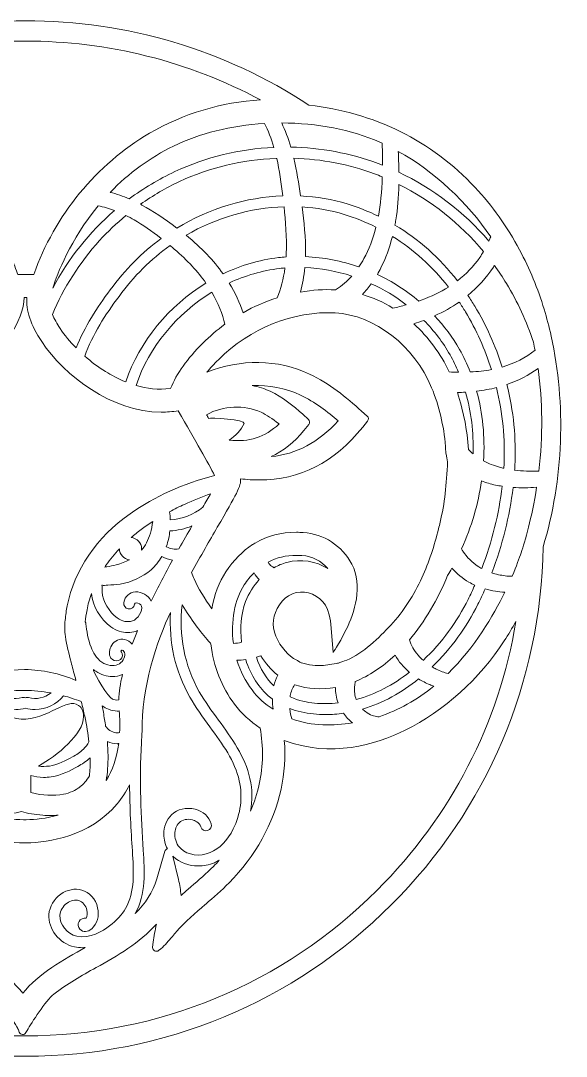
# Model space of a CAD drawing. Header units: millimetres. Extents: x 21 to 1249, y -321 to -29.
# Drawn here: x 472.5 to 622.2, y -313.3 to -29.1 of the extents above; entities that cross this region are included whole.
import ezdxf

# ---------------------------------------------------------------- set-up
doc = ezdxf.new("R2010")
doc.units = ezdxf.units.MM
doc.header["$MEASUREMENT"] = 0
doc.layers.add('Layer 3', color=7, linetype='Continuous')

msp = doc.modelspace()

# ---------------------------------------------------------------- linework, layer by layer
at = {"layer": 'Layer 3', "lineweight": 0}
for points, knots in [([(618.07, -115.63), (617.52, -113.15), (616.87, -110.68), (616.15, -108.29), (614.43, -102.61), (612.17, -97.13), (609.42, -91.99), (606.02, -85.63), (601.91, -79.85), (597.2, -74.81), (585.26, -62.03), (569.49, -54.23), (551.59, -52.24), (528.53, -37.08), (501.62, -29.07), (473.77, -29.07), (446.98, -29.07), (420.95, -36.52), (398.49, -50.6), (376.45, -52.14), (356.37, -63.66), (343.4, -82.21), (336.74, -91.73), (331.86, -103.05), (329.29, -114.97), (325.34, -133.22), (326.18, -153.46), (331.65, -171.96), (331.85, -209.64), (346.62, -245.06), (373.27, -271.7), (400.11, -298.55), (435.81, -313.33), (473.77, -313.33), (511.73, -313.33), (547.42, -298.55), (574.27, -271.7), (600.5, -245.47), (615.28, -210.61), (615.87, -173.53), (621.45, -154.92), (622.24, -134.36), (618.07, -115.63)], [0, 0, 0, 0, 1, 1, 1, 2, 2, 2, 3, 3, 3, 4, 4, 4, 5, 5, 5, 6, 6, 6, 7, 7, 7, 8, 8, 8, 9, 9, 9, 10, 10, 10, 11, 11, 11, 12, 12, 12, 13, 13, 13, 14, 14, 14, 14]), ([(473.77, -34.66), (496.38, -34.66), (518.62, -40.24), (538.32, -50.83), (527.63, -51.41), (517.13, -54.55), (507.83, -59.97), (493.33, -68.42), (481.78, -82.53), (476.04, -98.77), (476.04, -98.77), (473.59, -98.7), (473.59, -98.7), (473.58, -98.7), (473.57, -98.7), (473.56, -98.7), (473.55, -98.7), (473.54, -98.7), (473.53, -98.7), (473.53, -98.7), (471.73, -98.75), (471.73, -98.75), (471.27, -97.61), (470.41, -95.32), (469.91, -93.97), (469.29, -92.33), (469.07, -91.73), (468.97, -91.52), (466.89, -87.03), (464.4, -82.74), (461.56, -78.77), (453.82, -67.92), (443.79, -59.93), (431.75, -55.01), (425.08, -52.29), (418.16, -50.55), (411.14, -49.81), (430.34, -39.89), (451.91, -34.66), (473.77, -34.66)], [0, 0, 0, 0, 1, 1, 1, 2, 2, 2, 3, 3, 3, 4, 4, 4, 5, 5, 5, 6, 6, 6, 7, 7, 7, 8, 8, 8, 9, 9, 9, 10, 10, 10, 11, 11, 11, 12, 12, 12, 13, 13, 13, 13]), ([(541.99, -63.85), (532.64, -64.28), (523.37, -66.5), (514.8, -70.49), (510.37, -72.56), (506.17, -75.07), (502.27, -77.97), (500.52, -77.22), (498.78, -76.62), (497.06, -76.19), (502.13, -70.91), (507.98, -66.64), (514.45, -63.47), (521.61, -59.97), (530.22, -57.84), (539.37, -57.29), (540.41, -59.23), (541.27, -61.39), (541.99, -63.85)], [0, 0, 0, 0, 1, 1, 1, 2, 2, 2, 3, 3, 3, 4, 4, 4, 5, 5, 5, 6, 6, 6, 6]), ([(571.02, -62.38), (571.24, -62.48), (571.47, -62.58), (571.69, -62.68), (571.71, -63.02), (571.72, -63.39), (571.74, -63.79), (571.77, -65.46), (571.79, -67.11), (571.78, -68.72), (571.39, -68.57), (571.01, -68.42), (570.62, -68.28), (562.91, -65.41), (554.78, -63.92), (546.63, -63.78), (545.91, -61.34), (545.08, -59.15), (544.11, -57.14), (553.79, -57.15), (563.29, -59), (571.02, -62.38)], [0, 0, 0, 0, 1, 1, 1, 2, 2, 2, 3, 3, 3, 4, 4, 4, 5, 5, 5, 6, 6, 6, 7, 7, 7, 7]), ([(601.49, -88.41), (601.33, -88.79), (601.16, -89.17), (600.99, -89.55), (594.11, -81.57), (585.67, -75.11), (576.28, -70.67), (576.28, -70.53), (576.28, -70.4), (576.28, -70.26), (576.26, -68.53), (576.2, -66.74), (576.12, -64.93), (585.85, -70.37), (595.2, -79.02), (601.49, -88.41)], [0, 0, 0, 0, 1, 1, 1, 2, 2, 2, 3, 3, 3, 4, 4, 4, 5, 5, 5, 5]), ([(542.75, -66.85), (543.5, -70.21), (543.99, -73.7), (544.4, -77.16), (534.38, -77.53), (524.28, -80.54), (515.34, -85.98), (511.83, -83.3), (508.81, -81.31), (505.77, -79.67), (505.64, -79.6), (505.51, -79.53), (505.37, -79.46), (508.77, -77.04), (512.36, -74.94), (516.07, -73.21), (524.22, -69.42), (533.4, -67.22), (542.61, -66.85), (542.66, -66.85), (542.7, -66.85), (542.75, -66.85)], [0, 0, 0, 0, 1, 1, 1, 2, 2, 2, 3, 3, 3, 4, 4, 4, 5, 5, 5, 6, 6, 6, 7, 7, 7, 7]), ([(562.13, -79.37), (557.98, -78.12), (553.66, -77.4), (549.3, -77.18), (548.79, -73.76), (548.24, -70.27), (547.43, -66.83), (555.05, -67.05), (562.62, -68.5), (569.58, -71.09), (570.3, -71.36), (571.01, -71.64), (571.72, -71.93), (571.6, -76.05), (571.25, -79.52), (570.66, -82.71), (567.92, -81.38), (565.07, -80.27), (562.13, -79.37)], [0, 0, 0, 0, 1, 1, 1, 2, 2, 2, 3, 3, 3, 4, 4, 4, 5, 5, 5, 6, 6, 6, 6]), ([(575.46, -83.74), (575.93, -80.76), (576.2, -77.6), (576.27, -74), (585.13, -78.41), (593.07, -84.72), (599.51, -92.44), (599.18, -93.01), (598.84, -93.57), (598.48, -94.1), (596.81, -96.49), (594.75, -98.63), (592.35, -100.48), (587.45, -94.19), (581.68, -89.04), (575.21, -85.16), (575.3, -84.69), (575.38, -84.22), (575.46, -83.74)], [0, 0, 0, 0, 1, 1, 1, 2, 2, 2, 3, 3, 3, 4, 4, 4, 5, 5, 5, 6, 6, 6, 6]), ([(481.28, -102.46), (482.51, -98.6), (486.05, -89.21), (493.76, -79.88), (495.24, -80.17), (496.75, -80.61), (498.26, -81.18), (491.34, -87.13), (485.55, -94.37), (481.28, -102.46)], [0, 0, 0, 0, 1, 1, 1, 2, 2, 2, 3, 3, 3, 3]), ([(543.25, -94.1), (537.96, -94.72), (532.82, -96.26), (528.02, -98.55), (525.46, -94.9), (522.13, -91.44), (517.86, -87.96), (526.2, -83.11), (535.52, -80.44), (544.75, -80.14), (545.18, -84.02), (545.57, -88.53), (545.36, -93.07), (545.35, -93.35), (545.32, -93.63), (545.31, -93.91), (544.62, -93.96), (543.94, -94.02), (543.25, -94.1)], [0, 0, 0, 0, 1, 1, 1, 2, 2, 2, 3, 3, 3, 4, 4, 4, 5, 5, 5, 6, 6, 6, 6]), ([(566.7, -94.36), (566.27, -95.16), (565.8, -95.93), (565.3, -96.66), (560.57, -95.01), (555.62, -94.03), (550.62, -93.83), (550.63, -93.63), (550.64, -93.44), (550.64, -93.24), (550.73, -88.63), (550.26, -84.13), (549.73, -80.2), (553.65, -80.44), (557.53, -81.12), (561.26, -82.25), (564.28, -83.16), (567.2, -84.32), (569.99, -85.72), (569.17, -88.95), (568.07, -91.85), (566.7, -94.36)], [0, 0, 0, 0, 1, 1, 1, 2, 2, 2, 3, 3, 3, 4, 4, 4, 5, 5, 5, 6, 6, 6, 7, 7, 7, 7]), ([(494.12, -89.43), (496.37, -86.96), (498.8, -84.65), (501.37, -82.53), (502.11, -82.9), (502.85, -83.3), (503.6, -83.73), (503.6, -83.73), (503.6, -83.73), (503.61, -83.73), (505.99, -85.11), (508.38, -86.75), (511.05, -88.83), (505.83, -92.66), (501.12, -97.4), (497.04, -102.97), (493.47, -107.84), (489.94, -113.09), (487.69, -118.89), (486.01, -117.17), (484.51, -115.37), (483.31, -113.57), (482.38, -112.18), (481.68, -110.89), (481.18, -109.73), (484.23, -102.38), (488.66, -95.42), (494.12, -89.43)], [0, 0, 0, 0, 1, 1, 1, 2, 2, 2, 3, 3, 3, 4, 4, 4, 5, 5, 5, 6, 6, 6, 7, 7, 7, 8, 8, 8, 9, 9, 9, 9]), ([(523.3, -101.11), (513.17, -107.31), (505.1, -116.96), (501.31, -128.23), (499.2, -127.39), (497.32, -126.38), (495.76, -125.4), (493.79, -124.18), (491.86, -122.72), (490.06, -121.13), (492.14, -115.2), (495.78, -109.77), (499.46, -104.74), (503.53, -99.19), (508.24, -94.51), (513.47, -90.79), (513.85, -91.1), (514.24, -91.42), (514.63, -91.76), (518.27, -94.88), (521.12, -97.95), (523.3, -101.11)], [0, 0, 0, 0, 1, 1, 1, 2, 2, 2, 3, 3, 3, 4, 4, 4, 5, 5, 5, 6, 6, 6, 7, 7, 7, 7]), ([(589.88, -102.19), (587.66, -103.59), (585.16, -104.79), (582.42, -105.78), (582.21, -105.86), (581.99, -105.93), (581.77, -106.01), (578.31, -103.11), (574.47, -100.66), (570.37, -98.74), (570.72, -98.15), (571.05, -97.55), (571.35, -96.93), (572.67, -94.34), (573.73, -91.43), (574.52, -88.26), (580.29, -91.86), (585.45, -96.54), (589.88, -102.19)], [0, 0, 0, 0, 1, 1, 1, 2, 2, 2, 3, 3, 3, 4, 4, 4, 5, 5, 5, 6, 6, 6, 6]), ([(602.49, -96.25), (603.65, -97.84), (604.76, -99.49), (605.79, -101.19), (608.88, -106.22), (611.36, -111.65), (613.21, -117.33), (613.36, -118.06), (613.52, -118.79), (613.66, -119.53), (611.14, -121.58), (608.05, -123.16), (604.63, -124.15), (602.8, -118.29), (600.28, -112.66), (597.13, -107.44), (596.52, -106.43), (595.89, -105.45), (595.24, -104.48), (598, -102.21), (600.35, -99.6), (602.22, -96.69), (602.31, -96.54), (602.4, -96.39), (602.49, -96.25)], [0, 0, 0, 0, 1, 1, 1, 2, 2, 2, 3, 3, 3, 4, 4, 4, 5, 5, 5, 6, 6, 6, 7, 7, 7, 8, 8, 8, 8]), ([(545.01, -96.94), (544.6, -99.96), (543.89, -102.71), (542.86, -105.14), (539.63, -106.17), (536.49, -107.54), (533.5, -109.23), (532.66, -106.54), (531.39, -103.84), (529.68, -101.07), (534.08, -99.03), (538.77, -97.64), (543.6, -97.08), (544.07, -97.02), (544.54, -96.98), (545.01, -96.94)], [0, 0, 0, 0, 1, 1, 1, 2, 2, 2, 3, 3, 3, 4, 4, 4, 5, 5, 5, 5]), ([(563.36, -99.16), (562.1, -100.57), (560.69, -101.79), (559.19, -102.76), (559.19, -102.76), (558.91, -102.94), (558.91, -102.94), (555.75, -102.79), (552.53, -103), (549.3, -103.55), (549.86, -101.43), (550.24, -99.18), (550.45, -96.82), (554.83, -96.99), (559.18, -97.8), (563.36, -99.16)], [0, 0, 0, 0, 1, 1, 1, 2, 2, 2, 3, 3, 3, 4, 4, 4, 5, 5, 5, 5]), ([(578.32, -107.07), (577.05, -107.41), (575.81, -107.71), (574.65, -107.98), (571.96, -106.32), (569.15, -105.06), (566.27, -104.21), (567.14, -103.29), (567.96, -102.3), (568.72, -101.26), (572.13, -102.82), (575.36, -104.78), (578.32, -107.07)], [0, 0, 0, 0, 1, 1, 1, 2, 2, 2, 3, 3, 3, 4, 4, 4, 4]), ([(478.26, -117.17), (478.26, -117.17), (478.26, -117.17), (478.26, -117.17), (484.51, -126.49), (497.42, -136.53), (511.01, -136.52), (512.58, -136.52), (514.15, -136.39), (515.69, -136.13), (520.56, -144.52), (523.92, -150.5), (525.71, -153.94), (517.08, -156.13), (509.29, -159.65), (502.53, -164.4), (493.42, -170.73), (487.13, -179.95), (485.26, -189.67), (484.99, -190.92), (484.8, -192.22), (484.69, -193.65), (484.5, -194.97), (484.53, -196.6), (484.76, -198.09), (485.12, -200.54), (485.71, -202.86), (486.29, -205.11), (486.29, -205.11), (486.44, -205.69), (486.44, -205.69), (486.8, -207), (487.21, -208.55), (487.63, -210.16), (483.15, -208.24), (478.37, -207.21), (473.69, -207.19), (473.69, -207.19), (473.53, -207.19), (473.53, -207.19), (468.97, -207.19), (464.35, -208.14), (460.05, -209.96), (460.3, -209.02), (460.55, -208.08), (460.79, -207.15), (460.79, -207.15), (461.15, -205.78), (461.15, -205.78), (461.77, -203.38), (462.4, -200.9), (462.76, -198.29), (462.99, -196.69), (462.99, -195.05), (462.74, -193.79), (462.58, -192.53), (462.39, -191.18), (462.05, -189.89), (461.39, -186.99), (460.36, -184.12), (458.99, -181.35), (458.99, -181.35), (458.49, -180.39), (458.49, -180.39), (455.33, -174.44), (450.55, -169.07), (444.67, -164.85), (437.89, -159.95), (430.11, -156.3), (421.54, -153.96), (422.85, -151.43), (425.02, -147.52), (428, -142.31), (428.02, -142.29), (428.82, -140.95), (428.85, -140.84), (429.93, -138.96), (431.06, -137), (432.22, -135), (433.63, -135.22), (435.07, -135.33), (436.5, -135.33), (450.08, -135.33), (463, -125.3), (469.24, -115.99), (471.94, -111.97), (473.36, -108.21), (473.39, -105.04), (473.39, -105.04), (473.59, -105.03), (473.59, -105.03), (473.59, -105.03), (474.17, -105.05), (474.17, -105.05), (473.82, -108.44), (475.25, -112.68), (478.26, -117.17)], [0, 0, 0, 0, 1, 1, 1, 2, 2, 2, 3, 3, 3, 4, 4, 4, 5, 5, 5, 6, 6, 6, 7, 7, 7, 8, 8, 8, 9, 9, 9, 10, 10, 10, 11, 11, 11, 12, 12, 12, 13, 13, 13, 14, 14, 14, 15, 15, 15, 16, 16, 16, 17, 17, 17, 18, 18, 18, 19, 19, 19, 20, 20, 20, 21, 21, 21, 22, 22, 22, 23, 23, 23, 24, 24, 24, 25, 25, 25, 26, 26, 26, 27, 27, 27, 28, 28, 28, 29, 29, 29, 30, 30, 30, 31, 31, 31, 32, 32, 32, 32]), ([(528.53, -112.41), (526.37, -113.98), (524.33, -115.71), (522.47, -117.57), (518.15, -121.88), (515.32, -125.86), (513.6, -130.04), (510.24, -130.44), (507.03, -130.02), (504.15, -129.2), (507.72, -118.57), (515.34, -109.46), (524.91, -103.63), (526.72, -106.66), (527.93, -109.61), (528.53, -112.41)], [0, 0, 0, 0, 1, 1, 1, 2, 2, 2, 3, 3, 3, 4, 4, 4, 5, 5, 5, 5]), ([(595.88, -125.49), (595.04, -123.35), (594.06, -121.27), (592.93, -119.29), (591.04, -115.94), (588.73, -112.86), (586.1, -110.08), (588.55, -108.98), (590.8, -107.71), (592.84, -106.3), (593.43, -107.18), (594.01, -108.08), (594.56, -109), (597.55, -113.95), (599.95, -119.29), (601.7, -124.84), (599.87, -125.18), (597.94, -125.39), (595.88, -125.49)], [0, 0, 0, 0, 1, 1, 1, 2, 2, 2, 3, 3, 3, 4, 4, 4, 5, 5, 5, 6, 6, 6, 6]), ([(562.01, -204.58), (561.04, -204.9), (560.62, -205.05), (560.36, -205.18), (559.93, -205.32), (559.5, -205.44), (559.07, -205.55), (559.07, -205.55), (555.62, -206.08), (555.62, -206.08), (553.54, -206.2), (551.49, -205.94), (549.51, -205.32), (549.49, -205.31), (549.46, -205.31), (549.44, -205.3), (549.44, -205.3), (547.46, -204.13), (547.32, -204.12), (545.37, -202.69), (542.97, -200.05), (542.11, -196.87), (541.31, -193.91), (542.03, -191.06), (544.25, -188.42), (546.29, -186), (549.78, -185.2), (552.55, -186.5), (555.65, -187.95), (557.25, -190.04), (557.71, -195.82), (557.71, -195.82), (558.2, -202.48), (558.2, -202.48), (558.2, -202.48), (559.57, -200.69), (561.84, -196.19), (564.1, -191.69), (566.49, -184.16), (563.36, -178.25), (560.67, -173.17), (555.69, -169.92), (550.05, -169.56), (549.43, -169.52), (548.81, -169.5), (548.21, -169.5), (543.93, -169.5), (540.22, -170.46), (536.85, -172.45), (536.82, -172.47), (536.79, -172.48), (536.76, -172.5), (536.76, -172.5), (536.47, -172.68), (536.47, -172.68), (536.47, -172.68), (536.44, -172.7), (536.44, -172.7), (536.44, -172.7), (536.22, -172.84), (536.22, -172.84), (536.19, -172.85), (536.17, -172.87), (536.14, -172.89), (533.38, -174.66), (530.9, -177.18), (528.77, -180.36), (526.95, -183.09), (525.63, -186.63), (524.97, -190.51), (522.87, -187.62), (521.25, -184.92), (520.05, -182.3), (519.8, -181.76), (519.57, -181.19), (519.33, -180.58), (521.86, -176.01), (524.4, -171.65), (526.44, -168.13), (531.66, -159.17), (533.09, -156.7), (532.81, -154.8), (534.58, -155.03), (536.31, -155.14), (537.98, -155.14), (549.18, -155.14), (558.46, -150.4), (566.38, -140.65), (566.38, -140.65), (567.7, -139), (567.7, -139), (568.04, -138.59), (567.99, -137.99), (567.6, -137.63), (567.6, -137.63), (566.04, -136.23), (566.04, -136.23), (561.82, -132.44), (557.17, -128.59), (551.78, -126.05), (543.14, -121.99), (532.66, -121.87), (523.59, -125.56), (524.51, -124.44), (525.56, -123.3), (526.74, -122.12), (535.4, -113.47), (547.39, -108.67), (558.8, -109.28), (569.66, -109.85), (580.55, -118.31), (585.28, -129.84), (587.31, -134.79), (588.6, -140.2), (589.11, -145.91), (589.1, -147.16), (589.18, -147.73), (589.27, -148.06), (589.99, -150.56), (589.37, -154.2), (589.17, -156.77), (588.96, -159.54), (588.61, -162.21), (588.02, -164.93), (587.76, -166.13), (587.48, -167.33), (587.18, -168.53), (586.03, -173.13), (584.58, -177.65), (582.6, -181.96), (580.44, -186.69), (577.63, -191.16), (574.07, -194.97), (570.86, -198.41), (566.42, -202.79), (562.01, -204.58)], [0, 0, 0, 0, 1, 1, 1, 2, 2, 2, 3, 3, 3, 4, 4, 4, 5, 5, 5, 6, 6, 6, 7, 7, 7, 8, 8, 8, 9, 9, 9, 10, 10, 10, 11, 11, 11, 12, 12, 12, 13, 13, 13, 14, 14, 14, 15, 15, 15, 16, 16, 16, 17, 17, 17, 18, 18, 18, 19, 19, 19, 20, 20, 20, 21, 21, 21, 22, 22, 22, 23, 23, 23, 24, 24, 24, 25, 25, 25, 26, 26, 26, 27, 27, 27, 28, 28, 28, 29, 29, 29, 30, 30, 30, 31, 31, 31, 32, 32, 32, 33, 33, 33, 34, 34, 34, 35, 35, 35, 36, 36, 36, 37, 37, 37, 38, 38, 38, 39, 39, 39, 40, 40, 40, 41, 41, 41, 42, 42, 42, 43, 43, 43, 44, 44, 44, 45, 45, 45, 45]), ([(590.32, -120.77), (591.2, -122.31), (591.98, -123.91), (592.67, -125.55), (591.83, -125.54), (590.98, -125.52), (590.1, -125.48), (587.74, -120.46), (584.41, -115.93), (580.37, -112.28), (581.36, -111.96), (582.27, -111.64), (583.13, -111.32), (585.92, -114.14), (588.36, -117.3), (590.32, -120.77)], [0, 0, 0, 0, 1, 1, 1, 2, 2, 2, 3, 3, 3, 4, 4, 4, 5, 5, 5, 5]), ([(614.71, -152.68), (612.42, -152.8), (610.2, -152.72), (608.05, -152.44), (608.08, -152.03), (608.11, -151.62), (608.13, -151.21), (608.5, -143.74), (607.74, -136.2), (605.96, -128.93), (609.09, -127.86), (611.99, -126.35), (614.48, -124.5), (615.76, -133.57), (615.83, -143.04), (614.71, -152.68)], [0, 0, 0, 0, 1, 1, 1, 2, 2, 2, 3, 3, 3, 4, 4, 4, 5, 5, 5, 5]), ([(551.46, -138.5), (551.46, -138.5), (549.88, -137.09), (549.88, -137.09), (547.26, -134.76), (544.37, -132.38), (540.98, -130.8), (539.41, -130.06), (537.74, -129.54), (536.01, -129.21), (540.58, -129.02), (545.13, -129.89), (549.24, -131.82), (553.21, -133.69), (556.82, -136.51), (559.64, -138.93), (554.16, -144.83), (548.17, -148.04), (541.2, -148.73), (544.52, -147.22), (547.54, -144.81), (550.22, -141.52), (550.22, -141.52), (551.57, -139.88), (551.57, -139.88), (551.91, -139.46), (551.86, -138.85), (551.46, -138.5)], [0, 0, 0, 0, 1, 1, 1, 2, 2, 2, 3, 3, 3, 4, 4, 4, 5, 5, 5, 6, 6, 6, 7, 7, 7, 8, 8, 8, 9, 9, 9, 9]), ([(603.93, -151.64), (602.37, -151.23), (600.9, -150.64), (599.54, -149.9), (599.94, -143.31), (599.3, -136.83), (597.63, -130.76), (599.53, -130.52), (601.34, -130.2), (603.08, -129.78), (604.77, -136.73), (605.48, -143.93), (605.14, -151.06), (605.12, -151.34), (605.1, -151.63), (605.08, -151.92), (604.69, -151.83), (604.31, -151.74), (603.93, -151.64)], [0, 0, 0, 0, 1, 1, 1, 2, 2, 2, 3, 3, 3, 4, 4, 4, 5, 5, 5, 6, 6, 6, 6]), ([(595.42, -146.79), (595.02, -141.37), (593.98, -136.12), (592.33, -131.16), (593.1, -131.13), (593.86, -131.09), (594.61, -131.04), (596.14, -136.4), (596.82, -142.11), (596.64, -147.93), (596.2, -147.57), (595.8, -147.19), (595.42, -146.79)], [0, 0, 0, 0, 1, 1, 1, 2, 2, 2, 3, 3, 3, 4, 4, 4, 4]), ([(538.45, -136.56), (539.96, -137.27), (541.58, -138.32), (543.38, -139.76), (539.52, -143.42), (535.11, -144.84), (529.73, -144.17), (531.46, -143.04), (532.9, -141.46), (533.84, -139.62), (534.39, -138.57), (524.29, -138.03), (524.05, -138.22), (523.86, -137.9), (523.67, -137.57), (523.48, -137.23), (528.07, -134.7), (533.84, -134.42), (538.45, -136.56)], [0, 0, 0, 0, 1, 1, 1, 2, 2, 2, 3, 3, 3, 4, 4, 4, 5, 5, 5, 6, 6, 6, 6]), ([(599.01, -179.45), (598.67, -179.26), (598.34, -179.07), (598.02, -178.86), (596.39, -177.8), (594.96, -176.36), (593.88, -174.69), (593.74, -174.48), (593.61, -174.26), (593.49, -174.03), (596.22, -167.98), (598.05, -161.69), (598.97, -155.41), (600.21, -155.88), (601.5, -156.27), (602.83, -156.54), (603.43, -156.66), (604.03, -156.76), (604.64, -156.86), (603.75, -164.43), (601.85, -172.07), (599.01, -179.45)], [0, 0, 0, 0, 1, 1, 1, 2, 2, 2, 3, 3, 3, 4, 4, 4, 5, 5, 5, 6, 6, 6, 7, 7, 7, 7]), ([(513.54, -166.1), (513.51, -165.34), (513.46, -164.58), (513.35, -163.84), (514.68, -163.13), (516.05, -162.45), (517.43, -161.83), (519.83, -160.72), (522.24, -159.75), (524.6, -158.93), (523.96, -160.07), (523.24, -161.32), (522.51, -162.58), (519.97, -164.63), (516.78, -165.9), (513.54, -166.1)], [0, 0, 0, 0, 1, 1, 1, 2, 2, 2, 3, 3, 3, 4, 4, 4, 5, 5, 5, 5]), ([(609.83, -175.13), (609.36, -176.54), (608.56, -178.77), (607.37, -181.55), (606.12, -181.59), (604.81, -181.38), (603.59, -181.14), (602.96, -181), (602.35, -180.83), (601.76, -180.63), (604.72, -172.98), (606.7, -165.06), (607.62, -157.19), (609.74, -157.34), (611.9, -157.33), (614.1, -157.13), (612.8, -165.55), (610.89, -171.97), (609.83, -175.13)], [0, 0, 0, 0, 1, 1, 1, 2, 2, 2, 3, 3, 3, 4, 4, 4, 5, 5, 5, 6, 6, 6, 6]), ([(502.81, -170.97), (503.67, -170.23), (504.57, -169.5), (505.53, -168.77), (506.53, -168.02), (507.6, -167.28), (508.71, -166.56), (508.57, -167.69), (508.36, -168.77), (508.07, -169.78), (507.48, -171.67), (506.67, -173.23), (505.64, -174.44), (505.66, -174.3), (505.67, -174.15), (505.67, -174.01), (505.67, -172.39), (504.41, -171.06), (502.81, -170.97)], [0, 0, 0, 0, 1, 1, 1, 2, 2, 2, 3, 3, 3, 4, 4, 4, 5, 5, 5, 6, 6, 6, 6]), ([(512.53, -173.49), (512.5, -173.47), (512.48, -173.47), (512.45, -173.45), (512.72, -172.71), (512.94, -171.94), (513.11, -171.14), (513.24, -170.47), (513.34, -169.79), (513.42, -169.11), (515.49, -169.01), (517.55, -168.55), (519.49, -167.77), (518.34, -169.75), (517.13, -171.87), (515.88, -174.08), (514.73, -174.27), (513.52, -174.08), (512.53, -173.49)], [0, 0, 0, 0, 1, 1, 1, 2, 2, 2, 3, 3, 3, 4, 4, 4, 5, 5, 5, 6, 6, 6, 6]), ([(502.02, -190.51), (502.84, -190.65), (503.61, -190.09), (503.74, -189.27), (503.79, -188.94), (503.89, -188.88), (504.15, -188.87), (504.75, -188.84), (505.5, -189.29), (505.62, -189.77), (505.79, -190.4), (505.6, -191.24), (505.11, -192.07), (504.58, -192.97), (503.87, -193.6), (503.12, -193.84), (501.77, -194.27), (500.37, -193.99), (498.96, -193), (496.75, -191.45), (494.95, -188.32), (494.86, -185.86), (494.85, -185.71), (494.85, -185.56), (494.85, -185.41), (494.84, -184.98), (494.83, -184.51), (494.76, -184.02), (494.89, -184.03), (495.01, -184.04), (495.14, -184.06), (495.14, -184.06), (495.22, -184.07), (495.22, -184.07), (495.28, -184.07), (495.34, -184.07), (495.39, -184.07), (495.39, -184.07), (495.47, -184.06), (495.47, -184.06), (495.76, -184.05), (496.05, -184.03), (496.38, -184.01), (497.45, -183.95), (498.56, -183.9), (499.74, -183.72), (502.99, -183.15), (505.93, -181.79), (508.25, -179.78), (509.4, -178.77), (510.39, -177.55), (511.19, -176.17), (512.12, -176.69), (513.14, -177), (514.19, -177.11), (512.19, -180.73), (510.17, -184.53), (508.29, -188.37), (507.5, -186.7), (505.6, -185.79), (504.01, -185.87), (502.3, -185.95), (501.06, -187.07), (500.78, -188.79), (500.65, -189.61), (501.2, -190.38), (502.02, -190.51)], [0, 0, 0, 0, 1, 1, 1, 2, 2, 2, 3, 3, 3, 4, 4, 4, 5, 5, 5, 6, 6, 6, 7, 7, 7, 8, 8, 8, 9, 9, 9, 10, 10, 10, 11, 11, 11, 12, 12, 12, 13, 13, 13, 14, 14, 14, 15, 15, 15, 16, 16, 16, 17, 17, 17, 18, 18, 18, 19, 19, 19, 20, 20, 20, 21, 21, 21, 22, 22, 22, 22]), ([(499.58, -174.02), (499.59, -175.59), (500.79, -176.88), (502.32, -177.04), (501.26, -177.6), (500.05, -178.08), (498.67, -178.47), (497.87, -178.68), (497.02, -178.82), (496.12, -178.96), (496.12, -178.96), (495.97, -178.98), (495.97, -178.98), (495.82, -179.01), (495.68, -179.03), (495.53, -179.05), (495.67, -178.84), (495.82, -178.63), (495.96, -178.43), (497.01, -176.91), (498.22, -175.45), (499.58, -174.02)], [0, 0, 0, 0, 1, 1, 1, 2, 2, 2, 3, 3, 3, 4, 4, 4, 5, 5, 5, 6, 6, 6, 7, 7, 7, 7]), ([(540.4, -177.69), (542.71, -176.44), (545.28, -175.83), (548.22, -175.83), (548.7, -175.83), (549.19, -175.85), (549.67, -175.88), (552.46, -176.06), (554.99, -177.37), (556.75, -179.48), (553.55, -177.43), (549.43, -176.69), (545.5, -177.77), (544.28, -178.1), (543.11, -178.59), (542, -179.23), (541.77, -179.09), (541.54, -178.95), (541.33, -178.79), (540.99, -178.55), (540.68, -178.19), (540.4, -177.69)], [0, 0, 0, 0, 1, 1, 1, 2, 2, 2, 3, 3, 3, 4, 4, 4, 5, 5, 5, 6, 6, 6, 7, 7, 7, 7]), ([(534.2, -188.54), (532.94, -191.91), (532.58, -195.75), (533.12, -199.67), (532.33, -199.87), (531.57, -199.97), (530.85, -199.99), (530.07, -193.98), (531.18, -187.9), (533.83, -183.95), (534.67, -182.69), (535.58, -181.57), (536.55, -180.6), (536.94, -181.34), (537.4, -181.97), (537.92, -182.5), (536.34, -184.21), (535.05, -186.27), (534.2, -188.54)], [0, 0, 0, 0, 1, 1, 1, 2, 2, 2, 3, 3, 3, 4, 4, 4, 5, 5, 5, 6, 6, 6, 6]), ([(595.51, -183.18), (596.03, -183.48), (596.57, -183.75), (597.12, -184.01), (596.54, -185.33), (595.93, -186.64), (595.28, -187.94), (592.31, -193.91), (588.08, -199.79), (582.96, -204.65), (582.77, -204.48), (582.57, -204.31), (582.39, -204.13), (581.18, -202.94), (580.23, -201.58), (579.56, -200.09), (579.42, -199.75), (579.29, -199.4), (579.17, -199.02), (579.18, -199.02), (579.19, -199.01), (579.2, -199), (583.35, -194.05), (586.92, -188), (589.67, -181.32), (590.06, -180.67), (590.44, -180.02), (590.81, -179.36), (592.17, -180.88), (593.77, -182.19), (595.51, -183.18)], [0, 0, 0, 0, 1, 1, 1, 2, 2, 2, 3, 3, 3, 4, 4, 4, 5, 5, 5, 6, 6, 6, 7, 7, 7, 8, 8, 8, 9, 9, 9, 10, 10, 10, 10]), ([(503.06, -200.22), (502.52, -199.58), (501.8, -199.11), (501, -198.94), (499.6, -198.63), (498.28, -199.21), (497.46, -200.5), (496.82, -201.5), (496.48, -203.03), (497.24, -204.02), (497.72, -204.66), (498.53, -204.91), (499.33, -204.66), (500.12, -204.41), (500.56, -203.57), (500.32, -202.78), (500.24, -202.54), (500.12, -202.33), (499.95, -202.17), (500.01, -202.07), (500.08, -201.98), (500.16, -201.91), (500.23, -201.85), (500.26, -201.85), (500.35, -201.87), (500.68, -201.94), (500.99, -202.37), (501.05, -202.82), (501.2, -203.94), (500.32, -205.3), (499.14, -205.8), (497.86, -206.34), (496.15, -206.09), (494.79, -205.17), (493.2, -204.09), (492.27, -202.34), (491.78, -201.07), (490.93, -198.88), (490.59, -196.49), (490.39, -194.65), (490.37, -194.44), (490.3, -194.24), (490.2, -194.06), (490.28, -193.09), (490.44, -192.03), (490.68, -190.81), (490.95, -189.31), (491.36, -187.81), (491.88, -186.32), (492.14, -189.64), (494.35, -193.43), (497.24, -195.46), (498.73, -196.51), (500.3, -197.04), (501.87, -197.04), (502.6, -197.04), (503.32, -196.93), (504.04, -196.69), (504.21, -196.64), (504.38, -196.57), (504.55, -196.5), (504.02, -197.75), (503.52, -199), (503.06, -200.22)], [0, 0, 0, 0, 1, 1, 1, 2, 2, 2, 3, 3, 3, 4, 4, 4, 5, 5, 5, 6, 6, 6, 7, 7, 7, 8, 8, 8, 9, 9, 9, 10, 10, 10, 11, 11, 11, 12, 12, 12, 13, 13, 13, 14, 14, 14, 15, 15, 15, 16, 16, 16, 17, 17, 17, 18, 18, 18, 19, 19, 19, 20, 20, 20, 21, 21, 21, 21]), ([(585.4, -206.44), (590.62, -201.41), (594.92, -195.39), (597.97, -189.27), (598.66, -187.88), (599.32, -186.47), (599.94, -185.05), (600.86, -185.31), (601.81, -185.53), (602.8, -185.69), (603.58, -185.79), (604.45, -185.9), (605.37, -185.94), (602.22, -192.41), (597.12, -201.05), (589.77, -208.24), (588.72, -208.03), (587.64, -207.56), (586.55, -207.07), (586.16, -206.87), (585.77, -206.66), (585.4, -206.44)], [0, 0, 0, 0, 1, 1, 1, 2, 2, 2, 3, 3, 3, 4, 4, 4, 5, 5, 5, 6, 6, 6, 7, 7, 7, 7]), ([(535.41, -237.11), (534.06, -231.01), (530.37, -225.97), (526.8, -221.09), (524.94, -218.56), (523.03, -215.95), (521.5, -213.25), (517.41, -206.04), (515.79, -197.59), (516.82, -189.41), (519.14, -193.34), (521.82, -196.73), (524.05, -199.39), (524.27, -199.65), (524.49, -199.91), (524.71, -200.16), (525.39, -206.33), (527.61, -212.04), (531.15, -216.69), (533.05, -219.19), (535.42, -221.39), (538.19, -223.23), (539.14, -228.27), (539.06, -233.59), (537.96, -238.64), (537.41, -241.15), (536.61, -243.64), (535.58, -246.08), (536.11, -243.12), (536.06, -240.07), (535.41, -237.11)], [0, 0, 0, 0, 1, 1, 1, 2, 2, 2, 3, 3, 3, 4, 4, 4, 5, 5, 5, 6, 6, 6, 7, 7, 7, 8, 8, 8, 9, 9, 9, 10, 10, 10, 10]), ([(570.31, -267.74), (544.52, -293.53), (510.24, -307.73), (473.77, -307.73), (437.3, -307.73), (403.01, -293.53), (377.22, -267.74), (365.98, -256.49), (356.88, -243.6), (350.19, -229.4), (344.67, -217.69), (340.87, -205.29), (338.88, -192.47), (344.98, -203.83), (352.83, -212.63), (362.28, -218.68), (374.24, -226.34), (385.57, -227.48), (391.25, -227.48), (391.62, -227.48), (391.95, -227.48), (392.26, -227.47), (395.28, -227.39), (398.4, -226.84), (401.38, -225.88), (400.92, -230.58), (401.2, -235.44), (402.2, -240.03), (404.24, -249.38), (409.31, -258.5), (416.47, -265.72), (418.57, -267.84), (420.83, -269.79), (423.02, -271.68), (425.73, -274.01), (428.53, -276.43), (430.9, -279.09), (430.9, -279.09), (436.03, -284.88), (436.03, -284.88), (436.33, -285.22), (436.83, -285.32), (437.23, -285.11), (437.64, -284.91), (437.85, -284.46), (437.76, -284.02), (437.76, -284.02), (436.29, -276.88), (436.29, -276.88), (440.16, -281.29), (444.98, -284.56), (448.66, -286.66), (449.59, -287.18), (450.65, -287.76), (451.67, -288.32), (451.67, -288.32), (451.9, -288.45), (451.9, -288.45), (468.29, -297.54), (471.81, -306), (471.84, -306.08), (471.84, -306.08), (472.09, -306.7), (472.09, -306.7), (472.23, -307.06), (472.56, -307.3), (472.94, -307.33), (473.32, -307.36), (473.69, -307.17), (473.88, -306.84), (473.88, -306.84), (474.22, -306.26), (474.22, -306.26), (475.49, -304.11), (479.29, -298.11), (481.61, -296.27), (485.15, -293.47), (489.22, -291.19), (493.16, -288.99), (499.03, -285.7), (505.07, -282.32), (509.75, -277.03), (509.7, -277.26), (509.65, -277.48), (509.61, -277.71), (509.26, -279.31), (508.9, -280.97), (508.76, -282.67), (508.76, -282.67), (508.7, -283.43), (508.7, -283.43), (508.67, -283.83), (508.88, -284.21), (509.24, -284.4), (509.59, -284.59), (510.02, -284.54), (510.33, -284.29), (510.33, -284.29), (510.93, -283.8), (510.93, -283.8), (512.1, -282.84), (513.12, -281.63), (514.1, -280.45), (514.47, -279.99), (514.86, -279.53), (515.24, -279.09), (517.62, -276.42), (520.42, -274.01), (523.14, -271.67), (523.14, -271.67), (523.25, -271.57), (523.25, -271.57), (525.39, -269.72), (527.61, -267.81), (529.68, -265.72), (536.84, -258.5), (541.91, -249.38), (543.95, -240.03), (544.89, -235.69), (545.2, -231.09), (544.84, -226.63), (557.61, -231.48), (569.85, -227.83), (578.01, -223.81), (588.6, -218.58), (598.52, -209.65), (605.21, -199.32), (606.32, -197.6), (607.39, -195.81), (608.41, -193.96), (603.76, -221.98), (590.67, -247.38), (570.31, -267.74)], [0, 0, 0, 0, 1, 1, 1, 2, 2, 2, 3, 3, 3, 4, 4, 4, 5, 5, 5, 6, 6, 6, 7, 7, 7, 8, 8, 8, 9, 9, 9, 10, 10, 10, 11, 11, 11, 12, 12, 12, 13, 13, 13, 14, 14, 14, 15, 15, 15, 16, 16, 16, 17, 17, 17, 18, 18, 18, 19, 19, 19, 20, 20, 20, 21, 21, 21, 22, 22, 22, 23, 23, 23, 24, 24, 24, 25, 25, 25, 26, 26, 26, 27, 27, 27, 28, 28, 28, 29, 29, 29, 30, 30, 30, 31, 31, 31, 32, 32, 32, 33, 33, 33, 34, 34, 34, 35, 35, 35, 36, 36, 36, 37, 37, 37, 38, 38, 38, 39, 39, 39, 40, 40, 40, 41, 41, 41, 42, 42, 42, 43, 43, 43, 44, 44, 44, 44]), ([(524.46, -257.42), (521.64, -258.61), (518.32, -258.16), (516.39, -256.33), (515.38, -255.37), (514.77, -253.9), (514.76, -252.41), (514.75, -251.12), (515.18, -249.99), (515.97, -249.21), (516.81, -248.38), (518.24, -248.07), (519.61, -248.42), (520.17, -248.56), (521.52, -249.04), (521.92, -250.38), (522.16, -251.17), (523, -251.62), (523.79, -251.38), (524.58, -251.14), (525.03, -250.3), (524.79, -249.51), (524.2, -247.56), (522.54, -246.07), (520.35, -245.51), (517.95, -244.9), (515.47, -245.5), (513.86, -247.07), (512.49, -248.42), (511.74, -250.33), (511.76, -252.43), (511.77, -253.81), (512.12, -255.17), (512.74, -256.37), (512.39, -256.45), (512.11, -256.72), (512, -257.07), (512, -257.07), (509.86, -264.66), (509.86, -264.66), (508.83, -268.3), (506.59, -271.47), (503.9, -274.15), (506.93, -268.84), (506.5, -262.42), (506.11, -256.75), (505.5, -247.75), (505.05, -237.69), (505.6, -227.27), (505.71, -226.23), (505.77, -225.17), (505.8, -224.08), (505.37, -212.89), (510.11, -198.61), (513.61, -191.5), (513.08, -199.54), (514.89, -207.68), (518.89, -214.73), (520.5, -217.58), (522.47, -220.27), (524.38, -222.87), (527.92, -227.7), (531.27, -232.27), (532.48, -237.76), (533.44, -242.13), (532.85, -246.93), (530.84, -250.93), (529.29, -254.05), (527.02, -256.35), (524.46, -257.42)], [0, 0, 0, 0, 1, 1, 1, 2, 2, 2, 3, 3, 3, 4, 4, 4, 5, 5, 5, 6, 6, 6, 7, 7, 7, 8, 8, 8, 9, 9, 9, 10, 10, 10, 11, 11, 11, 12, 12, 12, 13, 13, 13, 14, 14, 14, 15, 15, 15, 16, 16, 16, 17, 17, 17, 18, 18, 18, 19, 19, 19, 20, 20, 20, 21, 21, 21, 22, 22, 22, 23, 23, 23, 23]), ([(535.98, -212.78), (534.18, -210.41), (532.76, -207.6), (531.84, -204.59), (532.61, -204.61), (533.41, -204.56), (534.23, -204.46), (535.62, -208.75), (537.9, -212.29), (540.84, -214.72), (541.07, -214.92), (541.31, -215.1), (541.55, -215.28), (541.55, -216.2), (541.61, -217.14), (541.76, -218.08), (539.49, -216.61), (537.51, -214.8), (535.98, -212.78)], [0, 0, 0, 0, 1, 1, 1, 2, 2, 2, 3, 3, 3, 4, 4, 4, 5, 5, 5, 6, 6, 6, 6]), ([(537.17, -203.82), (537.57, -203.7), (537.97, -203.57), (538.35, -203.42), (539.6, -205.42), (541.22, -207.26), (543.02, -208.71), (542.54, -209.66), (542.18, -210.66), (541.93, -211.68), (539.89, -209.7), (538.26, -207.02), (537.17, -203.82)], [0, 0, 0, 0, 1, 1, 1, 2, 2, 2, 3, 3, 3, 4, 4, 4, 4]), ([(564.13, -211.92), (564.13, -211.9), (564.14, -211.89), (564.14, -211.87), (564.15, -211.42), (564.21, -210.97), (564.31, -210.46), (568.11, -208.9), (571.77, -206.47), (575.23, -203.22), (576.25, -204.97), (577.56, -206.53), (579.12, -207.87), (579.13, -207.89), (579.15, -207.9), (579.17, -207.91), (574.77, -211.35), (569.85, -214), (564.59, -215.4), (564.18, -214.33), (564.02, -213.13), (564.13, -211.92)], [0, 0, 0, 0, 1, 1, 1, 2, 2, 2, 3, 3, 3, 4, 4, 4, 5, 5, 5, 6, 6, 6, 7, 7, 7, 7]), ([(499.37, -215.53), (498.75, -215.64), (498.1, -215.47), (497.67, -215.3), (496.42, -214.81), (492.81, -208.62), (492.5, -207.42), (492.47, -207.32), (492.45, -207.23), (492.42, -207.14), (492.65, -207.32), (492.87, -207.49), (493.11, -207.65), (494.5, -208.6), (496.1, -209.08), (497.66, -209.08), (498.58, -209.08), (499.48, -208.91), (500.31, -208.56), (500.35, -208.55), (500.38, -208.53), (500.42, -208.51), (499.8, -211.02), (499.43, -213.38), (499.37, -215.53)], [0, 0, 0, 0, 1, 1, 1, 2, 2, 2, 3, 3, 3, 4, 4, 4, 5, 5, 5, 6, 6, 6, 7, 7, 7, 8, 8, 8, 8]), ([(581.67, -209.74), (582.65, -210.34), (583.69, -210.87), (584.79, -211.32), (585.13, -211.45), (585.5, -211.59), (585.88, -211.72), (581.2, -215.53), (576.14, -218.35), (570.83, -220.11), (570.83, -220.11), (570.52, -220.11), (570.52, -220.11), (569.54, -220.09), (568.43, -219.64), (567.14, -218.72), (566.85, -218.51), (566.58, -218.27), (566.32, -218.03), (571.89, -216.38), (577.07, -213.45), (581.67, -209.74)], [0, 0, 0, 0, 1, 1, 1, 2, 2, 2, 3, 3, 3, 4, 4, 4, 5, 5, 5, 6, 6, 6, 7, 7, 7, 7]), ([(466.64, -213.52), (469.13, -213.07), (471.46, -212.86), (473.71, -212.89), (475.96, -212.89), (478.3, -213.13), (480.81, -213.6), (479.1, -214.94), (476.72, -215.51), (474.65, -214.89), (474.35, -214.8), (474.05, -214.81), (473.77, -214.9), (473.5, -214.81), (473.19, -214.8), (472.9, -214.89), (470.79, -215.53), (468.36, -214.92), (466.64, -213.52)], [0, 0, 0, 0, 1, 1, 1, 2, 2, 2, 3, 3, 3, 4, 4, 4, 5, 5, 5, 6, 6, 6, 6]), ([(546.42, -214.67), (546.44, -214.55), (546.45, -214.44), (546.47, -214.32), (546.65, -213.26), (547.05, -212.24), (547.63, -211.35), (547.67, -211.36), (547.7, -211.37), (547.73, -211.38), (551.34, -212.51), (555.08, -212.73), (558.85, -212.06), (558.87, -213.52), (559.13, -214.98), (559.62, -216.34), (557.49, -216.57), (555.32, -216.59), (553.11, -216.38), (551.22, -216.19), (548.8, -215.73), (546.42, -214.67)], [0, 0, 0, 0, 1, 1, 1, 2, 2, 2, 3, 3, 3, 4, 4, 4, 5, 5, 5, 6, 6, 6, 7, 7, 7, 7]), ([(489.7, -229.03), (488.84, -229.9), (487.74, -230.57), (486.68, -231.17), (484.99, -232.12), (482.75, -233.26), (480.36, -233.65), (479.33, -233.81), (478.32, -233.81), (477.39, -233.66), (482.49, -230.8), (489.75, -224.86), (489.75, -220.09), (489.75, -218.33), (489, -217.45), (488.37, -217.03), (486.69, -215.89), (484.78, -216.8), (482.14, -218.07), (479.59, -219.3), (476.09, -220.98), (472.58, -220.77), (469.19, -220.56), (466.19, -218.82), (463.99, -217.54), (461.81, -216.27), (460.08, -215.27), (458.43, -216.28), (458.47, -216.13), (458.51, -215.97), (458.55, -215.81), (460.22, -215.18), (461.76, -214.68), (463.22, -214.29), (465.07, -216.69), (468.11, -218.14), (471.14, -218.14), (472.02, -218.14), (472.91, -218.02), (473.76, -217.76), (473.77, -217.76), (473.77, -217.76), (473.77, -217.76), (473.78, -217.76), (473.78, -217.76), (473.79, -217.76), (474.64, -218.02), (475.52, -218.14), (476.41, -218.14), (479.4, -218.14), (482.39, -216.73), (484.25, -214.38), (485.75, -214.79), (487.33, -215.3), (489.11, -215.95), (489.48, -217.5), (489.77, -218.75), (490.04, -219.96), (490.58, -222.55), (490.97, -224.86), (491.22, -227), (490.77, -227.74), (490.28, -228.45), (489.7, -229.03)], [0, 0, 0, 0, 1, 1, 1, 2, 2, 2, 3, 3, 3, 4, 4, 4, 5, 5, 5, 6, 6, 6, 7, 7, 7, 8, 8, 8, 9, 9, 9, 10, 10, 10, 11, 11, 11, 12, 12, 12, 13, 13, 13, 14, 14, 14, 15, 15, 15, 16, 16, 16, 17, 17, 17, 18, 18, 18, 19, 19, 19, 20, 20, 20, 21, 21, 21, 21]), ([(499.04, -224.52), (497.88, -224.54), (496.69, -223.95), (496.02, -223.01), (495.95, -222.92), (495.87, -222.84), (495.79, -222.77), (495.62, -221.54), (495.41, -220.25), (495.16, -218.9), (495.06, -218.31), (494.94, -217.73), (494.83, -217.15), (495.39, -217.54), (495.99, -217.87), (496.58, -218.09), (497.38, -218.41), (498.19, -218.57), (498.96, -218.57), (499.14, -218.57), (499.32, -218.56), (499.49, -218.54), (499.68, -220.61), (499.73, -222.58), (499.64, -224.45), (499.44, -224.49), (499.24, -224.52), (499.04, -224.52)], [0, 0, 0, 0, 1, 1, 1, 2, 2, 2, 3, 3, 3, 4, 4, 4, 5, 5, 5, 6, 6, 6, 7, 7, 7, 8, 8, 8, 9, 9, 9, 9]), ([(552.82, -219.36), (553.95, -219.47), (555.07, -219.53), (556.18, -219.53), (557.83, -219.53), (559.46, -219.4), (561.06, -219.18), (561.75, -220.18), (562.61, -221.08), (563.59, -221.84), (560.92, -222.25), (558.22, -222.41), (555.4, -222.33), (552.51, -222.25), (549.65, -221.69), (546.89, -220.66), (546.61, -219.95), (546.43, -219.08), (546.31, -217.94), (546.31, -217.91), (546.31, -217.89), (546.31, -217.87), (548.3, -218.63), (550.48, -219.13), (552.82, -219.36)], [0, 0, 0, 0, 1, 1, 1, 2, 2, 2, 3, 3, 3, 4, 4, 4, 5, 5, 5, 6, 6, 6, 7, 7, 7, 8, 8, 8, 8]), ([(496.27, -226.93), (497.11, -227.31), (498.04, -227.52), (498.97, -227.52), (499.02, -227.52), (499.06, -227.52), (499.1, -227.52), (499.2, -227.52), (499.29, -227.51), (499.38, -227.51), (498.87, -231.4), (497.72, -234.79), (495.92, -237.66), (496.11, -236.6), (496.25, -235.51), (496.33, -234.39), (496.5, -232.03), (496.48, -229.6), (496.27, -226.93)], [0, 0, 0, 0, 1, 1, 1, 2, 2, 2, 3, 3, 3, 4, 4, 4, 5, 5, 5, 6, 6, 6, 6]), ([(475.24, -240.95), (475.24, -240.95), (475.27, -236.24), (475.27, -236.24), (476.35, -236.59), (477.51, -236.78), (478.74, -236.78), (479.42, -236.78), (480.13, -236.72), (480.84, -236.61), (483.69, -236.15), (486.25, -234.86), (488.15, -233.78), (489.29, -233.14), (490.48, -232.41), (491.53, -231.43), (491.55, -232.34), (491.54, -233.24), (491.51, -234.12), (491.48, -234.86), (491.43, -235.6), (491.35, -236.31), (490.56, -237.67), (489.7, -238.68), (488.73, -239.4), (488.72, -239.41), (488.69, -239.43), (488.68, -239.43), (487.48, -240.4), (485.98, -241.05), (484.23, -241.39), (481.54, -241.9), (478.45, -241.75), (475.24, -240.95)], [0, 0, 0, 0, 1, 1, 1, 2, 2, 2, 3, 3, 3, 4, 4, 4, 5, 5, 5, 6, 6, 6, 7, 7, 7, 8, 8, 8, 9, 9, 9, 10, 10, 10, 11, 11, 11, 11]), ([(488.74, -278.48), (489.57, -279.33), (490.93, -279.26), (491.97, -278.33), (493.51, -276.96), (494.11, -274.8), (493.59, -272.56), (493.03, -270.16), (491.36, -268.3), (489.23, -267.7), (487.34, -267.17), (485.24, -267.58), (483.48, -268.83), (481.59, -270.17), (480.37, -272.26), (480.23, -274.41), (479.96, -278.45), (483.04, -282.35), (487.24, -283.29), (487.94, -283.44), (488.66, -283.52), (489.4, -283.52), (489.67, -283.52), (489.94, -283.51), (490.21, -283.49), (484.42, -286.66), (477.15, -290.81), (473.07, -296.01), (468.86, -290.64), (461.24, -286.38), (455.36, -283.17), (456.31, -283.4), (457.24, -283.52), (458.15, -283.52), (458.89, -283.52), (459.61, -283.44), (460.31, -283.29), (464.51, -282.35), (467.58, -278.45), (467.32, -274.41), (467.18, -272.26), (465.96, -270.17), (464.07, -268.83), (462.3, -267.58), (460.21, -267.17), (458.32, -267.7), (456.19, -268.3), (454.51, -270.16), (453.96, -272.56), (453.44, -274.8), (454.04, -276.96), (455.57, -278.33), (456.62, -279.26), (457.98, -279.33), (458.81, -278.48), (459.38, -277.91), (459.48, -277.05), (459.06, -276.35), (458.69, -275.73), (457.9, -275.24), (457.06, -275.42), (456.76, -274.81), (456.69, -274.05), (456.88, -273.24), (457.18, -271.93), (458.07, -270.89), (459.13, -270.59), (460.15, -270.3), (461.31, -270.56), (462.33, -271.28), (463.48, -272.09), (464.24, -273.37), (464.32, -274.61), (464.49, -277.13), (462.35, -279.76), (459.66, -280.36), (456.11, -281.15), (452.53, -278.93), (450.71, -277.54), (448.78, -276.06), (447.3, -274.46), (446.32, -272.79), (443.66, -268.25), (444.05, -262.5), (444.43, -256.95), (444.8, -251.43), (445.12, -245.51), (445.18, -239.34), (446.08, -241.03), (447.12, -242.6), (448.34, -244.05), (455.89, -253.08), (467.25, -254.63), (473.35, -254.75), (473.35, -254.75), (473.49, -254.75), (473.49, -254.75), (473.52, -254.75), (473.56, -254.75), (473.6, -254.75), (473.72, -254.75), (473.86, -254.75), (474.09, -254.74), (480.12, -254.62), (491.37, -253.08), (498.92, -244.05), (500.27, -242.45), (501.41, -240.7), (502.36, -238.81), (502.41, -245.17), (502.74, -251.27), (503.12, -256.95), (503.5, -262.5), (503.89, -268.25), (501.23, -272.79), (500.25, -274.46), (498.77, -276.06), (496.84, -277.54), (495.02, -278.93), (491.44, -281.15), (487.89, -280.36), (485.2, -279.76), (483.06, -277.13), (483.22, -274.61), (483.31, -273.37), (484.07, -272.09), (485.22, -271.28), (486.24, -270.56), (487.4, -270.3), (488.42, -270.59), (489.48, -270.89), (490.37, -271.93), (490.67, -273.24), (490.86, -274.05), (490.79, -274.81), (490.49, -275.42), (489.65, -275.24), (488.86, -275.73), (488.49, -276.35), (488.07, -277.05), (488.17, -277.91), (488.74, -278.48)], [0, 0, 0, 0, 1, 1, 1, 2, 2, 2, 3, 3, 3, 4, 4, 4, 5, 5, 5, 6, 6, 6, 7, 7, 7, 8, 8, 8, 9, 9, 9, 10, 10, 10, 11, 11, 11, 12, 12, 12, 13, 13, 13, 14, 14, 14, 15, 15, 15, 16, 16, 16, 17, 17, 17, 18, 18, 18, 19, 19, 19, 20, 20, 20, 21, 21, 21, 22, 22, 22, 23, 23, 23, 24, 24, 24, 25, 25, 25, 26, 26, 26, 27, 27, 27, 28, 28, 28, 29, 29, 29, 30, 30, 30, 31, 31, 31, 32, 32, 32, 33, 33, 33, 34, 34, 34, 35, 35, 35, 36, 36, 36, 37, 37, 37, 38, 38, 38, 39, 39, 39, 40, 40, 40, 41, 41, 41, 42, 42, 42, 43, 43, 43, 44, 44, 44, 45, 45, 45, 46, 46, 46, 47, 47, 47, 47]), ([(467.3, -247), (468.98, -246.9), (470.74, -246.62), (472.67, -246.14), (474.42, -246.66), (476.28, -246.98), (478.51, -247.16), (480.1, -247.27), (481.51, -247.25), (482.8, -247.11), (479.55, -248.06), (476.44, -248.36), (474.02, -248.41), (474.02, -248.41), (473.72, -248.41), (473.72, -248.41), (473.72, -248.41), (473.28, -248.41), (473.28, -248.41), (473.28, -248.41), (473.28, -248.41), (473.27, -248.41), (473.26, -248.41), (473.23, -248.41), (473.21, -248.41), (470.65, -248.36), (467.31, -248.02), (463.87, -246.93), (464.91, -247.04), (466.05, -247.07), (467.3, -247)], [0, 0, 0, 0, 1, 1, 1, 2, 2, 2, 3, 3, 3, 4, 4, 4, 5, 5, 5, 6, 6, 6, 7, 7, 7, 8, 8, 8, 9, 9, 9, 10, 10, 10, 10]), ([(526.95, -259.54), (526.44, -260.1), (525.92, -260.65), (525.39, -261.19), (523.47, -263.13), (521.31, -264.99), (519.22, -266.79), (519.22, -266.79), (518.99, -266.99), (518.99, -266.99), (518.11, -267.75), (517.29, -268.46), (516.49, -269.16), (516.37, -267.68), (516.13, -266.22), (515.78, -264.78), (515.78, -264.78), (514.26, -258.43), (514.26, -258.43), (514.28, -258.46), (514.3, -258.48), (514.32, -258.5), (516.11, -260.2), (518.59, -261.09), (521.18, -261.09), (522.67, -261.09), (524.18, -260.79), (525.63, -260.19), (526.07, -260), (526.52, -259.78), (526.95, -259.54)], [0, 0, 0, 0, 1, 1, 1, 2, 2, 2, 3, 3, 3, 4, 4, 4, 5, 5, 5, 6, 6, 6, 7, 7, 7, 8, 8, 8, 9, 9, 9, 10, 10, 10, 10])]:
    msp.add_open_spline(points, degree=3, knots=knots, dxfattribs=at)

doc.saveas('drawing.dxf')
